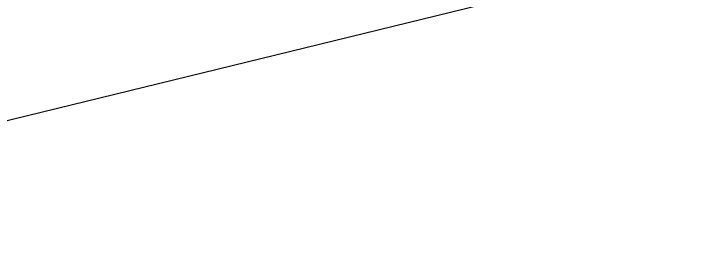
# Model space of a CAD drawing. Header units: millimetres. Extents: x 209 to 585, y 129 to 391.
# Drawn here: x 427.5 to 433.6, y 170.49 to 172.54 of the extents above; entities that cross this region are included whole.
import ezdxf

# ---------------------------------------------------------------- set-up
doc = ezdxf.new("R2010")
doc.units = ezdxf.units.MM
doc.layers.add('from', color=7, linetype='Continuous', lineweight=13)
doc.dimstyles.new('ISO', dxfattribs={"dimscale": 0.6, "dimtxt": 2.5, "dimasz": 2.5, "dimexe": 1.25, "dimexo": 0.625, "dimtad": 0, "dimdsep": 46, "dimtxsty": 'Standard', "dimblk": 'OPEN', "dimcen": 0, "dimclrd": 4, "dimclre": 4, "dimadec": 0, "dimazin": 0, "dimtfac": 1, "dimtofl": 0, "dimtmove": 0, "dimatfit": 3, "dimfxl": 0, "dimarcsym": 0})

# ---------------------------------------------------------------- blocks, each defined once
blk = doc.blocks.new('_Open')
at = {"color": 0, "linetype": 'ByBlock', "lineweight": -2}
for p, q in [((-1, 0.1667), (0, 0)), ((-1, -0.1667), (0, 0)), ((0, 0), (-1, 0))]:
    blk.add_line(p, q, dxfattribs=at)
blk = doc.blocks.new('u31')
at = {"color": 7, "linetype": 'Continuous', "start_tangent": (0.81295, 0.582333)}
for points, end_tangent in [([(23.1467, 34.1324), (26.914, 36.831), (28.7977, 38.1803), (30.6814, 39.5296), (32.5651, 40.879), (34.4487, 42.2283), (35.3906, 42.9029), (36.3323, 43.5775), (37.2747, 44.2525), (37.6764, 44.5405)], (0.813841, 0.581088)), ([(22.9288, 33.1537), (30.1951, 38.3587), (33.8281, 40.961), (35.6444, 42.2622), (36.9943, 43.2293)], (0.812931, 0.58236))]:
    blk.add_spline(points, degree=3, dxfattribs=dict(at, end_tangent=end_tangent))
at = {"layer": 'from'}
blk.add_leader([(28.5919, 33.5441), (57.8257, 40.695)], dimstyle='ISO', override={"dimscale": 1, "dimasz": 1.95, "dimexo": 0.125, "dimadec": 2, "dimazin": 2, "dimldrblk": 'Dot'}, dxfattribs=at)

msp = doc.modelspace()

# ---------------------------------------------------------------- block references
at = {"xscale": 0.78, "yscale": 0.78, "zscale": 0.78}
msp.add_blockref('u31', (401.8381, 144.6323), dxfattribs=at)

doc.saveas('drawing.dxf')
